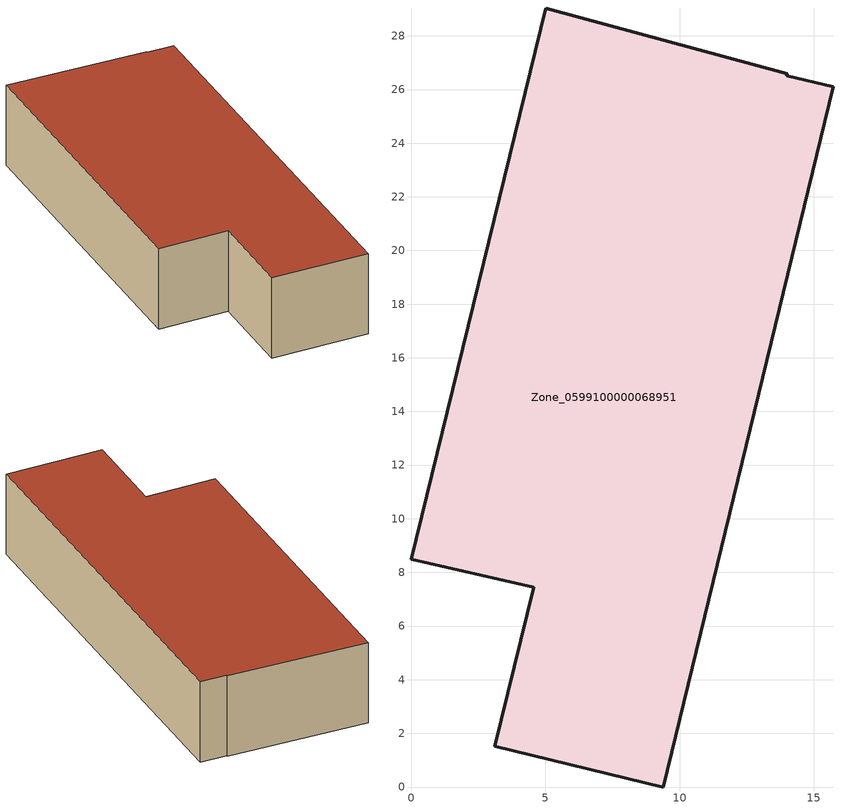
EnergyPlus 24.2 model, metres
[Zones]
Zone_0599100000068951
 floor ground (C_G): 13.99,26.51 15.73,26.1 9.39,0 3.11,1.52 4.56,7.44 0,8.49 5,29.04 14.01,26.58 z0
 wall outside (C_F): 15.73,26.1 13.99,26.51 14.01,26.58 5,29.04 0,8.49 4.56,7.44 3.11,1.52 9.39,0 15.73,26.1 z0:5.7
 roof outside (C_R): 14.01,26.58 5,29.04 0,8.49 4.56,7.44 3.11,1.52 9.39,0 15.73,26.1 13.99,26.51 z5.7
[BUILDING]
Pand.0599100000068951: North Axis=0; Terrain=City; Loads Convergence Tolerance Value=0.04; Temperature Convergence Tolerance Value=0.4; Solar Distribution=FullExterior; Maximum Number of Warmup Days=25; Minimum Number of Warmup Days=1
[Site:Location]
Rotterdam.The.Hague.AP_ZH_NLD Design_Conditions: Latitude=51.96; Longitude=4.45; Time Zone=1; Elevation=-4.5
[SITE:GROUNDTEMPERATURE:BUILDINGSURFACE]
18, 18, 18, 18, 18, 18, 18, 18, 18, 18, 18, 18
[MATERIAL] Thermal Absorptance=0.9; Solar Absorptance=0.7; Visible Absorptance=0.7
Name | Roughness | Thickness | Conductivity | Density | Specific Heat
G.D.1965 | MediumSmooth | 0.15 | 1 | 540 | 1210
F.D.1965 | Rough | 0.3 | 0.857143 | 1920 | 840
R.D.1965 | MediumRough | 0.2 | 0.08 | 1500 | 1000
[CONSTRUCTION]
C_G: G.D.1965
C_F: F.D.1965
C_R: R.D.1965
[ZONE]
Zone_0599100000068951: Type=1; Multiplier=1; Ceiling Height=Autocalculate; Volume=Autocalculate; Floor Area=autocalculate; Part of Total Floor Area=Yes
[ZONEINFILTRATION:DESIGNFLOWRATE]
Infil_Zone_0599100000068951: Zone or ZoneList or Space or SpaceList=Zone_0599100000068951; Schedule=AlwaysOn; Design Flow Rate Calculation Method=Flow/Area; Flow Rate per Floor Area=0.0042; Constant Term Coefficient=1; Temperature Term Coefficient=0; Velocity Term Coefficient=0; Velocity Squared Term Coefficient=0
[HVACTEMPLATE:ZONE:IDEALLOADSAIRSYSTEM]
Zone_0599100000068951: Maximum Heating Supply Air Temperature=50; Minimum Cooling Supply Air Temperature=13; Maximum Heating Supply Air Humidity Ratio=0.0156; Minimum Cooling Supply Air Humidity Ratio=0.0077; Heating Limit=NoLimit; Cooling Limit=NoLimit; Dehumidification Control Type=ConstantSensibleHeatRatio; Cooling Sensible Heat Ratio=0.7; Dehumidification Setpoint=60; Humidification Control Type=None; Humidification Setpoint=30; Outdoor Air Method=None; Outdoor Air Flow Rate per Person=0.00944; Outdoor Air Flow Rate per Zone Floor Area=0; Outdoor Air Flow Rate per Zone=0; Demand Controlled Ventilation Type=None; Outdoor Air Economizer Type=NoEconomizer; Heat Recovery Type=None; Sensible Heat Recovery Effectiveness=0.7; Latent Heat Recovery Effectiveness=0.65
[ZONECONTROL:THERMOSTAT]
ThermostatControl_Zone_0599100000068951: Zone or ZoneList=Zone_0599100000068951; Control Type Schedule=DualSetpointControlType; Control 1=Thermostat_Zone_0599100000068951; Temperature Difference Between Cutout And Setpoint=0
[THERMOSTATSETPOINT:DUALSETPOINT]
Thermostat_Zone_0599100000068951: Heating Setpoint Temperature Schedule=HeatingSetpoint_Zone_0599100000068951; Cooling Setpoint Temperature Schedule=CoolingSetpoint_Zone_0599100000068951
[SCHEDULE:COMPACT]
HeatingSetpoint_Zone_0599100000068951: Through: 12/31, For: AllDays, Until: 24:00, 21
CoolingSetpoint_Zone_0599100000068951: Through: 12/31, For: AllDays, Until: 24:00, 24
DualSetpointControlType: Through: 12/31, For: AllDays, Until: 24:00, 4
AlwaysOn: Through: 12/31, For: AllDays, Until: 24:00, 1
